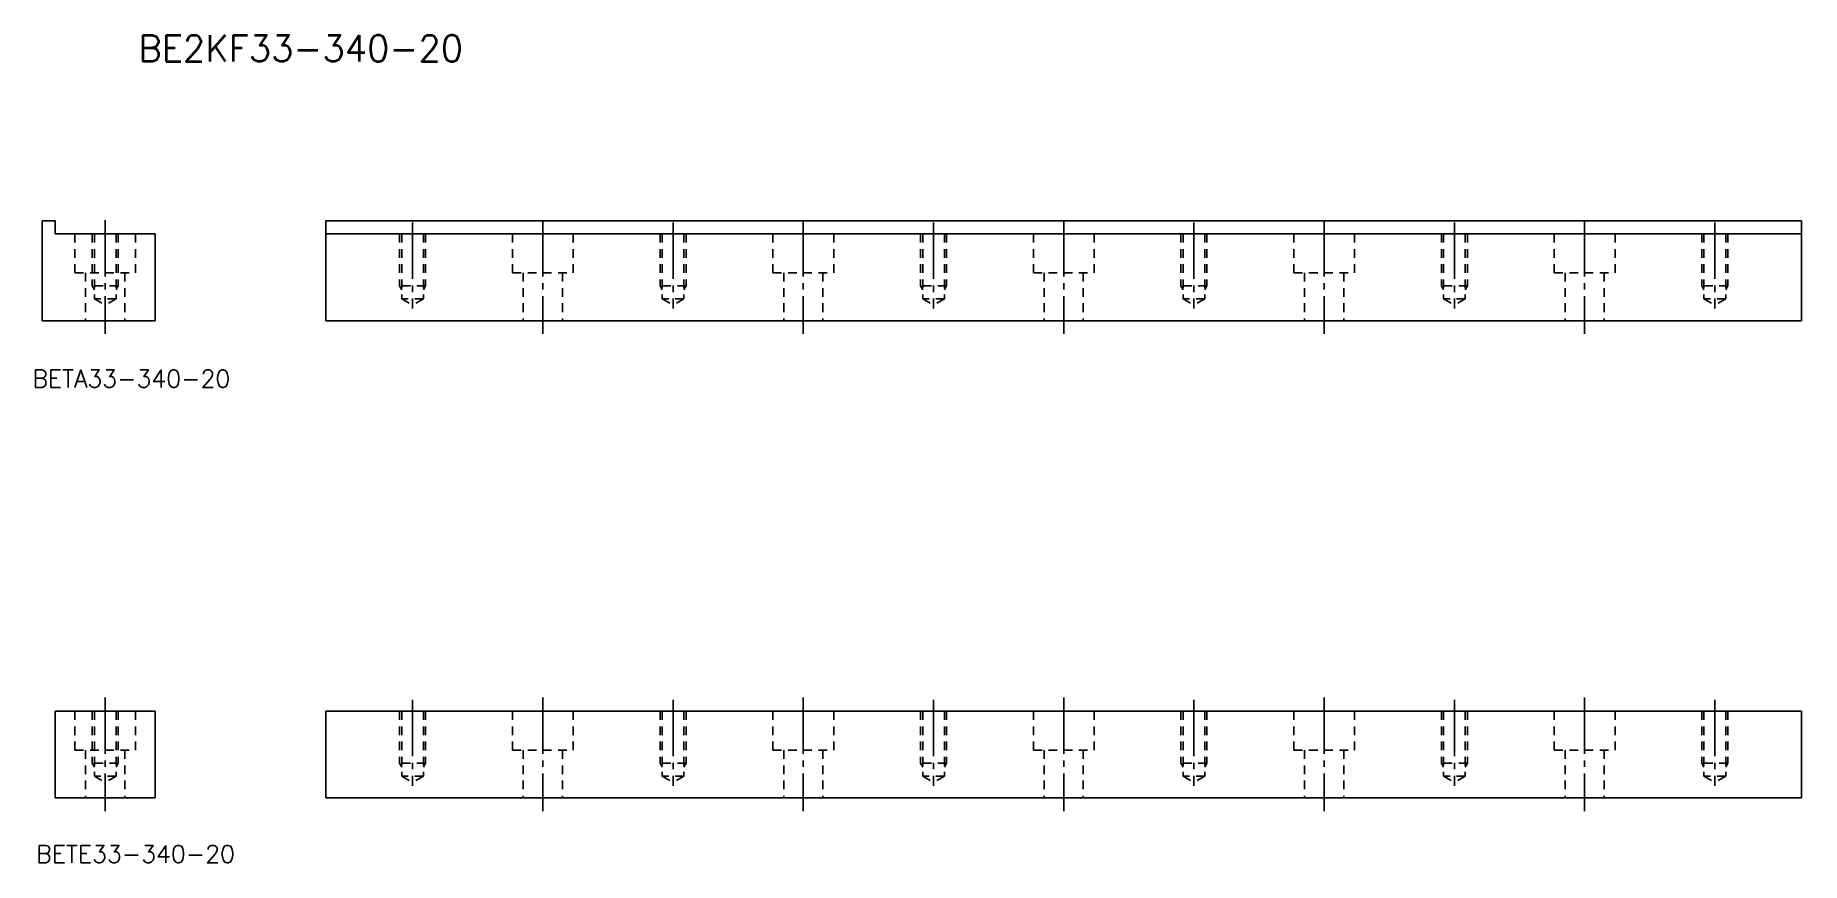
# Model space of a CAD drawing. Extents: x -39 to 368, y 1140 to 1331.
import ezdxf

# ---------------------------------------------------------------- set-up
doc = ezdxf.new("R2010")
doc.units = 0
doc.header["$MEASUREMENT"] = 0
doc.linetypes.add('CENTER', pattern=[17.5, 13, -1.5, 1.5, -1.5])
doc.linetypes.add('DASHED', pattern=[3.5, 2, -1.5])
doc.layers.get('0').update_dxf_attribs({"linetype": 'CONTINUOUS'})
doc.layers.add('CENTER', color=1, linetype='CENTER')
doc.styles.get("Standard").update_dxf_attribs({"font": 'txt.shx', "bigfont": '@extfont2.shx'})

msp = doc.modelspace()

# ---------------------------------------------------------------- linework, layer by layer
at = {"color": 7, "linetype": 'Continuous'}
for p, q in [((-37.64, 1288.09), (-34.64, 1288.09)), ((-37.64, 1288.09), (-37.64, 1265.09)), ((-34.64, 1288.09), (-34.64, 1285.09)), ((27.69, 1288.09), (367.69, 1288.09)), ((27.69, 1288.09), (27.69, 1265.09)), ((367.69, 1288.09), (367.69, 1265.09)), ((-34.64, 1285.09), (-11.64, 1285.09)), ((-11.64, 1285.09), (-11.64, 1265.09)), ((27.69, 1285.09), (367.69, 1285.09)), ((-37.64, 1265.09), (-11.64, 1265.09)), ((27.69, 1265.09), (367.69, 1265.09)), ((-34.64, 1175.09), (-34.64, 1155.09)), ((-34.64, 1175.09), (-11.64, 1175.09)), ((-11.64, 1175.09), (-11.64, 1155.09)), ((27.69, 1175.09), (367.69, 1175.09)), ((27.69, 1175.09), (27.69, 1155.09)), ((367.69, 1175.09), (367.69, 1155.09)), ((-34.64, 1155.09), (-11.64, 1155.09)), ((27.69, 1155.09), (367.69, 1155.09))]:
    msp.add_line(p, q, dxfattribs=at)
at = {"color": 3, "linetype": 'DASHED'}
for p, q in [((-30.14, 1285.09), (-30.14, 1276.09)), ((-26.14, 1285.09), (-26.14, 1273.09)), ((-25.64, 1285.09), (-25.64, 1270.09)), ((-20.64, 1285.09), (-20.64, 1270.09)), ((-20.14, 1285.09), (-20.14, 1273.09)), ((-16.14, 1285.09), (-16.14, 1276.09)), ((44.69, 1285.09), (44.69, 1273.09)), ((45.19, 1285.09), (45.19, 1270.09)), ((50.19, 1285.09), (50.19, 1270.09)), ((50.69, 1285.09), (50.69, 1273.09)), ((70.69, 1285.09), (70.69, 1276.09)), ((84.69, 1285.09), (84.69, 1276.09)), ((104.69, 1285.09), (104.69, 1273.09)), ((105.19, 1285.09), (105.19, 1270.09)), ((110.19, 1285.09), (110.19, 1270.09)), ((110.69, 1285.09), (110.69, 1273.09)), ((130.69, 1285.09), (130.69, 1276.09)), ((144.69, 1285.09), (144.69, 1276.09)), ((164.69, 1285.09), (164.69, 1273.09)), ((165.19, 1285.09), (165.19, 1270.09)), ((170.19, 1285.09), (170.19, 1270.09)), ((170.69, 1285.09), (170.69, 1273.09)), ((190.69, 1285.09), (190.69, 1276.09)), ((204.69, 1285.09), (204.69, 1276.09)), ((224.69, 1285.09), (224.69, 1273.09)), ((225.19, 1285.09), (225.19, 1270.09)), ((230.19, 1285.09), (230.19, 1270.09)), ((230.69, 1285.09), (230.69, 1273.09)), ((250.69, 1285.09), (250.69, 1276.09)), ((264.69, 1285.09), (264.69, 1276.09)), ((284.69, 1285.09), (284.69, 1273.09)), ((285.19, 1285.09), (285.19, 1270.09)), ((290.19, 1285.09), (290.19, 1270.09)), ((290.69, 1285.09), (290.69, 1273.09)), ((310.69, 1285.09), (310.69, 1276.09)), ((324.69, 1285.09), (324.69, 1276.09)), ((344.69, 1285.09), (344.69, 1273.09)), ((345.19, 1285.09), (345.19, 1270.09)), ((350.19, 1285.09), (350.19, 1270.09)), ((350.69, 1285.09), (350.69, 1273.09)), ((-30.14, 1276.09), (-16.14, 1276.09)), ((-27.64, 1276.09), (-27.64, 1265.09)), ((-18.64, 1276.09), (-18.64, 1265.09)), ((70.69, 1276.09), (84.69, 1276.09)), ((73.19, 1276.09), (73.19, 1265.09)), ((82.19, 1276.09), (82.19, 1265.09)), ((130.69, 1276.09), (144.69, 1276.09)), ((133.19, 1276.09), (133.19, 1265.09)), ((142.19, 1276.09), (142.19, 1265.09)), ((190.69, 1276.09), (204.69, 1276.09)), ((193.19, 1276.09), (193.19, 1265.09)), ((202.19, 1276.09), (202.19, 1265.09)), ((250.69, 1276.09), (264.69, 1276.09)), ((253.19, 1276.09), (253.19, 1265.09)), ((262.19, 1276.09), (262.19, 1265.09)), ((310.69, 1276.09), (324.69, 1276.09)), ((313.19, 1276.09), (313.19, 1265.09)), ((322.19, 1276.09), (322.19, 1265.09)), ((-26.14, 1273.09), (-25.64, 1272.23)), ((-20.14, 1273.09), (-26.14, 1273.09)), ((-25.64, 1270.09), (-23.14, 1268.65)), ((-20.64, 1270.09), (-25.64, 1270.09)), ((-20.64, 1270.09), (-23.14, 1268.65)), ((-20.14, 1273.09), (-20.64, 1272.23)), ((50.69, 1273.09), (44.69, 1273.09)), ((44.69, 1273.09), (45.19, 1272.23)), ((50.19, 1270.09), (45.19, 1270.09)), ((45.19, 1270.09), (47.69, 1268.65)), ((50.19, 1270.09), (47.69, 1268.65)), ((50.69, 1273.09), (50.19, 1272.23)), ((104.69, 1273.09), (105.19, 1272.23)), ((110.69, 1273.09), (104.69, 1273.09)), ((105.19, 1270.09), (107.69, 1268.65)), ((110.19, 1270.09), (105.19, 1270.09)), ((110.19, 1270.09), (107.69, 1268.65)), ((110.69, 1273.09), (110.19, 1272.23)), ((164.69, 1273.09), (165.19, 1272.23)), ((170.69, 1273.09), (164.69, 1273.09)), ((165.19, 1270.09), (167.69, 1268.65)), ((170.19, 1270.09), (165.19, 1270.09)), ((170.19, 1270.09), (167.69, 1268.65)), ((170.69, 1273.09), (170.19, 1272.23)), ((224.69, 1273.09), (225.19, 1272.23)), ((230.69, 1273.09), (224.69, 1273.09)), ((225.19, 1270.09), (227.69, 1268.65)), ((230.19, 1270.09), (225.19, 1270.09)), ((230.19, 1270.09), (227.69, 1268.65)), ((230.69, 1273.09), (230.19, 1272.23)), ((284.69, 1273.09), (285.19, 1272.23)), ((290.69, 1273.09), (284.69, 1273.09)), ((285.19, 1270.09), (287.69, 1268.65)), ((290.19, 1270.09), (285.19, 1270.09)), ((290.19, 1270.09), (287.69, 1268.65)), ((290.69, 1273.09), (290.19, 1272.23)), ((344.69, 1273.09), (345.19, 1272.23)), ((350.69, 1273.09), (344.69, 1273.09)), ((345.19, 1270.09), (347.69, 1268.65)), ((350.19, 1270.09), (345.19, 1270.09)), ((350.19, 1270.09), (347.69, 1268.65)), ((350.69, 1273.09), (350.19, 1272.23)), ((-30.14, 1175.09), (-30.14, 1166.09)), ((-26.14, 1175.09), (-26.14, 1163.09)), ((-25.64, 1175.09), (-25.64, 1160.09)), ((-20.64, 1175.09), (-20.64, 1160.09)), ((-20.14, 1175.09), (-20.14, 1163.09)), ((-16.14, 1175.09), (-16.14, 1166.09)), ((44.69, 1175.09), (44.69, 1163.09)), ((45.19, 1175.09), (45.19, 1160.09)), ((50.19, 1175.09), (50.19, 1160.09)), ((50.69, 1175.09), (50.69, 1163.09)), ((70.69, 1175.09), (70.69, 1166.09)), ((84.69, 1175.09), (84.69, 1166.09)), ((104.69, 1175.09), (104.69, 1163.09)), ((105.19, 1175.09), (105.19, 1160.09)), ((110.19, 1175.09), (110.19, 1160.09)), ((110.69, 1175.09), (110.69, 1163.09)), ((130.69, 1175.09), (130.69, 1166.09)), ((144.69, 1175.09), (144.69, 1166.09)), ((164.69, 1175.09), (164.69, 1163.09)), ((165.19, 1175.09), (165.19, 1160.09)), ((170.19, 1175.09), (170.19, 1160.09)), ((170.69, 1175.09), (170.69, 1163.09)), ((190.69, 1175.09), (190.69, 1166.09)), ((204.69, 1175.09), (204.69, 1166.09)), ((224.69, 1175.09), (224.69, 1163.09)), ((225.19, 1175.09), (225.19, 1160.09)), ((230.19, 1175.09), (230.19, 1160.09)), ((230.69, 1175.09), (230.69, 1163.09)), ((250.69, 1175.09), (250.69, 1166.09)), ((264.69, 1175.09), (264.69, 1166.09)), ((284.69, 1175.09), (284.69, 1163.09)), ((285.19, 1175.09), (285.19, 1160.09)), ((290.19, 1175.09), (290.19, 1160.09)), ((290.69, 1175.09), (290.69, 1163.09)), ((310.69, 1175.09), (310.69, 1166.09)), ((324.69, 1175.09), (324.69, 1166.09)), ((344.69, 1175.09), (344.69, 1163.09)), ((345.19, 1175.09), (345.19, 1160.09)), ((350.19, 1175.09), (350.19, 1160.09)), ((350.69, 1175.09), (350.69, 1163.09)), ((-30.14, 1166.09), (-16.14, 1166.09)), ((-27.64, 1166.09), (-27.64, 1155.09)), ((-18.64, 1166.09), (-18.64, 1155.09)), ((70.69, 1166.09), (84.69, 1166.09)), ((73.19, 1166.09), (73.19, 1155.09)), ((82.19, 1166.09), (82.19, 1155.09)), ((130.69, 1166.09), (144.69, 1166.09)), ((133.19, 1166.09), (133.19, 1155.09)), ((142.19, 1166.09), (142.19, 1155.09)), ((190.69, 1166.09), (204.69, 1166.09)), ((193.19, 1166.09), (193.19, 1155.09)), ((202.19, 1166.09), (202.19, 1155.09)), ((250.69, 1166.09), (264.69, 1166.09)), ((253.19, 1166.09), (253.19, 1155.09)), ((262.19, 1166.09), (262.19, 1155.09)), ((310.69, 1166.09), (324.69, 1166.09)), ((313.19, 1166.09), (313.19, 1155.09)), ((322.19, 1166.09), (322.19, 1155.09)), ((-26.14, 1163.09), (-25.64, 1162.23)), ((-20.14, 1163.09), (-26.14, 1163.09)), ((-25.64, 1160.09), (-23.14, 1158.65)), ((-20.64, 1160.09), (-25.64, 1160.09)), ((-20.64, 1160.09), (-23.14, 1158.65)), ((-20.14, 1163.09), (-20.64, 1162.23)), ((50.69, 1163.09), (44.69, 1163.09)), ((44.69, 1163.09), (45.19, 1162.23)), ((50.19, 1160.09), (45.19, 1160.09)), ((45.19, 1160.09), (47.69, 1158.65)), ((50.19, 1160.09), (47.69, 1158.65)), ((50.69, 1163.09), (50.19, 1162.23)), ((104.69, 1163.09), (105.19, 1162.23)), ((110.69, 1163.09), (104.69, 1163.09)), ((105.19, 1160.09), (107.69, 1158.65)), ((110.19, 1160.09), (105.19, 1160.09)), ((110.19, 1160.09), (107.69, 1158.65)), ((110.69, 1163.09), (110.19, 1162.23)), ((164.69, 1163.09), (165.19, 1162.23)), ((170.69, 1163.09), (164.69, 1163.09)), ((165.19, 1160.09), (167.69, 1158.65)), ((170.19, 1160.09), (165.19, 1160.09)), ((170.19, 1160.09), (167.69, 1158.65)), ((170.69, 1163.09), (170.19, 1162.23)), ((224.69, 1163.09), (225.19, 1162.23)), ((230.69, 1163.09), (224.69, 1163.09)), ((225.19, 1160.09), (227.69, 1158.65)), ((230.19, 1160.09), (225.19, 1160.09)), ((230.19, 1160.09), (227.69, 1158.65)), ((230.69, 1163.09), (230.19, 1162.23)), ((284.69, 1163.09), (285.19, 1162.23)), ((290.69, 1163.09), (284.69, 1163.09)), ((285.19, 1160.09), (287.69, 1158.65)), ((290.19, 1160.09), (285.19, 1160.09)), ((290.19, 1160.09), (287.69, 1158.65)), ((290.69, 1163.09), (290.19, 1162.23)), ((344.69, 1163.09), (345.19, 1162.23)), ((350.69, 1163.09), (344.69, 1163.09)), ((345.19, 1160.09), (347.69, 1158.65)), ((350.19, 1160.09), (345.19, 1160.09)), ((350.19, 1160.09), (347.69, 1158.65)), ((350.69, 1163.09), (350.19, 1162.23))]:
    msp.add_line(p, q, dxfattribs=at)
at = {"layer": 'CENTER', "color": 1, "linetype": 'CENTER'}
for p, q in [((-23.14, 1288.26), (-23.14, 1262.09)), ((47.69, 1287.7), (47.69, 1267.92)), ((77.69, 1288.26), (77.69, 1262.09)), ((107.69, 1287.7), (107.69, 1267.92)), ((137.69, 1288.26), (137.69, 1262.09)), ((167.69, 1287.7), (167.69, 1267.92)), ((197.69, 1288.26), (197.69, 1262.09)), ((227.69, 1287.7), (227.69, 1267.92)), ((257.69, 1288.26), (257.69, 1262.09)), ((287.69, 1287.7), (287.69, 1267.92)), ((317.69, 1288.26), (317.69, 1262.09)), ((347.69, 1287.7), (347.69, 1267.92)), ((-23.14, 1178.26), (-23.14, 1152.09)), ((47.69, 1177.7), (47.69, 1157.92)), ((77.69, 1178.26), (77.69, 1152.09)), ((107.69, 1177.7), (107.69, 1157.92)), ((137.69, 1178.26), (137.69, 1152.09)), ((167.69, 1177.7), (167.69, 1157.92)), ((197.69, 1178.26), (197.69, 1152.09)), ((227.69, 1177.7), (227.69, 1157.92)), ((257.69, 1178.26), (257.69, 1152.09)), ((287.69, 1177.7), (287.69, 1157.92)), ((317.69, 1178.26), (317.69, 1152.09)), ((347.69, 1177.7), (347.69, 1157.92))]:
    msp.add_line(p, q, dxfattribs=at)

# ---------------------------------------------------------------- texts
at = {"color": 7, "linetype": 'Continuous'}
for s, height, p in [('BE2KF33-340-20', 6, (-15.52, 1324.86)), ('BETA33-340-20', 4, (-39.92, 1249.73)), ('BETE33-340-20', 4, (-39.02, 1140.18))]:
    msp.add_text(s, height=height, dxfattribs=at).set_placement(p)

doc.saveas('drawing.dxf')
